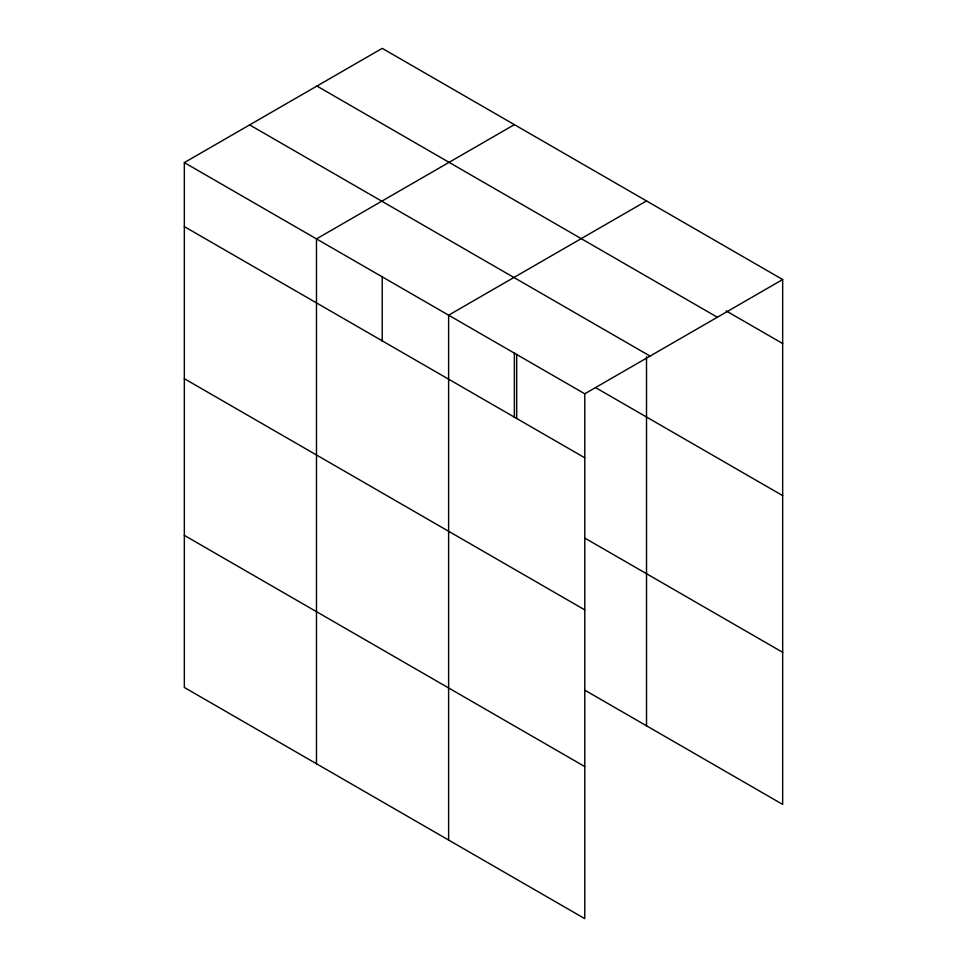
<?xml version="1.0" encoding="UTF-8"?>
<svg xmlns="http://www.w3.org/2000/svg" width="967" height="967" viewBox="0 0 967 967"><rect width="100%" height="100%" fill="white"/><g stroke="black" fill="none" stroke-linecap="round" stroke-linejoin="round"><path stroke-width="1.45" d="M184.334 162.601L584.769 393.787L584.769 918.65L184.334 687.464L184.334 162.601L382.231 48.35L782.666 279.536L782.666 804.399L585.023 690.293M514.371 124.646L316.475 238.897L316.475 763.761M646.512 200.931L448.615 315.182L448.615 840.045M584.769 393.787L782.666 279.536M726.144 310.903L782.666 343.527M316.934 86.051L717.357 317.236M249.643 124.9L650.066 356.086M595.491 387.562L782.666 495.612M184.334 226.604L584.769 457.79M585.023 538.208L782.666 652.314M184.334 378.689L584.769 609.875M184.334 535.38L584.769 766.565M646.512 356.787L646.512 725.794M516.692 354.49L516.692 418.481M514.371 352.774L514.371 417.563M382.231 276.489L382.231 341.278"/></g></svg>
